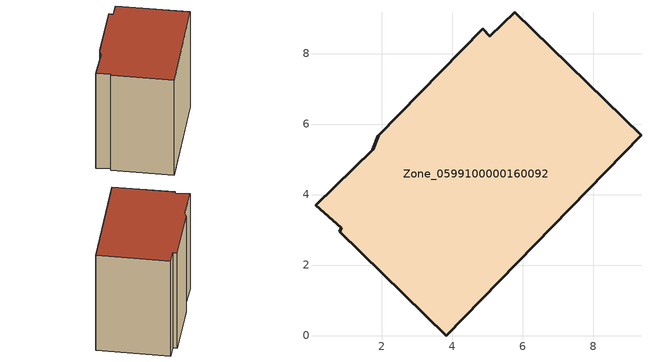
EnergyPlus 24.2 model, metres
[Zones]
Zone_0599100000160092
 floor ground (C_G): 1.74,5.27 1.9,5.66 4.85,8.7 5.07,8.49 5.76,9.16 9.35,5.68 3.83,0 0.8,2.94 0.85,3.05 0.12,3.7 z0
 wall outside (C_F): 1.9,5.66 1.74,5.27 0.12,3.7 0.85,3.05 0.8,2.94 3.83,0 9.35,5.68 5.76,9.16 5.07,8.49 4.85,8.7 1.9,5.66 z0:7.7
 roof outside (C_R): 9.35,5.68 5.76,9.16 5.07,8.49 4.85,8.7 1.9,5.66 1.74,5.27 0.12,3.7 0.85,3.05 0.8,2.94 3.83,0 z7.7
[BUILDING]
Pand.0599100000160092: North Axis=0; Terrain=City; Loads Convergence Tolerance Value=0.04; Temperature Convergence Tolerance Value=0.4; Solar Distribution=FullExterior; Maximum Number of Warmup Days=25; Minimum Number of Warmup Days=1
[Site:Location]
Rotterdam.The.Hague.AP_ZH_NLD Design_Conditions: Latitude=51.96; Longitude=4.45; Time Zone=1; Elevation=-4.5
[SITE:GROUNDTEMPERATURE:BUILDINGSURFACE]
18, 18, 18, 18, 18, 18, 18, 18, 18, 18, 18, 18
[MATERIAL] Thermal Absorptance=0.9; Solar Absorptance=0.7; Visible Absorptance=0.7
Name | Roughness | Thickness | Conductivity | Density | Specific Heat
G.TC.1946 | MediumSmooth | 0.15 | 1 | 540 | 1210
F.TC.1946 | Rough | 0.3 | 0.857143 | 1920 | 840
R.TC.1946 | MediumRough | 0.2 | 0.909091 | 1500 | 1000
[CONSTRUCTION]
C_G: G.TC.1946
C_F: F.TC.1946
C_R: R.TC.1946
[ZONE]
Zone_0599100000160092: Type=1; Multiplier=1; Ceiling Height=Autocalculate; Volume=Autocalculate; Floor Area=autocalculate; Part of Total Floor Area=Yes
[ZONEINFILTRATION:DESIGNFLOWRATE]
Infil_Zone_0599100000160092: Zone or ZoneList or Space or SpaceList=Zone_0599100000160092; Schedule=AlwaysOn; Design Flow Rate Calculation Method=Flow/Area; Flow Rate per Floor Area=0.003; Constant Term Coefficient=1; Temperature Term Coefficient=0; Velocity Term Coefficient=0; Velocity Squared Term Coefficient=0
[HVACTEMPLATE:ZONE:IDEALLOADSAIRSYSTEM]
Zone_0599100000160092: Maximum Heating Supply Air Temperature=50; Minimum Cooling Supply Air Temperature=13; Maximum Heating Supply Air Humidity Ratio=0.0156; Minimum Cooling Supply Air Humidity Ratio=0.0077; Heating Limit=NoLimit; Cooling Limit=NoLimit; Dehumidification Control Type=ConstantSensibleHeatRatio; Cooling Sensible Heat Ratio=0.7; Dehumidification Setpoint=60; Humidification Control Type=None; Humidification Setpoint=30; Outdoor Air Method=None; Outdoor Air Flow Rate per Person=0.00944; Outdoor Air Flow Rate per Zone Floor Area=0; Outdoor Air Flow Rate per Zone=0; Demand Controlled Ventilation Type=None; Outdoor Air Economizer Type=NoEconomizer; Heat Recovery Type=None; Sensible Heat Recovery Effectiveness=0.7; Latent Heat Recovery Effectiveness=0.65
[ZONECONTROL:THERMOSTAT]
ThermostatControl_Zone_0599100000160092: Zone or ZoneList=Zone_0599100000160092; Control Type Schedule=DualSetpointControlType; Control 1=Thermostat_Zone_0599100000160092; Temperature Difference Between Cutout And Setpoint=0
[THERMOSTATSETPOINT:DUALSETPOINT]
Thermostat_Zone_0599100000160092: Heating Setpoint Temperature Schedule=HeatingSetpoint_Zone_0599100000160092; Cooling Setpoint Temperature Schedule=CoolingSetpoint_Zone_0599100000160092
[SCHEDULE:COMPACT]
HeatingSetpoint_Zone_0599100000160092: Through: 12/31, For: AllDays, Until: 24:00, 21
CoolingSetpoint_Zone_0599100000160092: Through: 12/31, For: AllDays, Until: 24:00, 24
DualSetpointControlType: Through: 12/31, For: AllDays, Until: 24:00, 4
AlwaysOn: Through: 12/31, For: AllDays, Until: 24:00, 1
